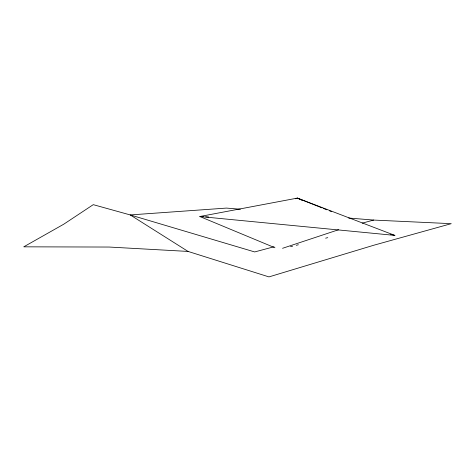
<?xml version="1.0" encoding="UTF-8"?>
<svg xmlns="http://www.w3.org/2000/svg" width="475" height="475" viewBox="0 0 475 475"><rect width="100%" height="100%" fill="white"/><g stroke="black" fill="none" stroke-linecap="round" stroke-linejoin="round"><path stroke-width="0.71" d="M282.554 248.3L338.61 229.722M295.284 198.77L297.392 198.099L394.897 235.41L199.791 216.517L274.948 247.76M274.039 246.757L254.689 251.94L130.215 214.932L93.266 204.66L63.745 224.206L23.75 246.834L109.25 247.047L188.053 251.429L268.963 276.901L373.677 245.266L451.25 223.672L373.677 220.067L348.638 218.031M362.205 223.143L373.677 220.067M290.516 246.685L292.665 246.163M296.246 245.29L298.395 244.773M325.63 238.165L327.78 237.643M322.08 207.896L297.392 198.099L199.791 216.517L203.478 216.707M205.693 216.826L208.644 216.98M240.409 209.226L226.421 208.086L130.215 214.932L188.053 251.429M390.593 234.276L394.897 235.41M323.451 208.442L326.883 209.802M329.626 210.888L331.681 211.708M297.392 198.099L302.053 200.284"/></g></svg>
